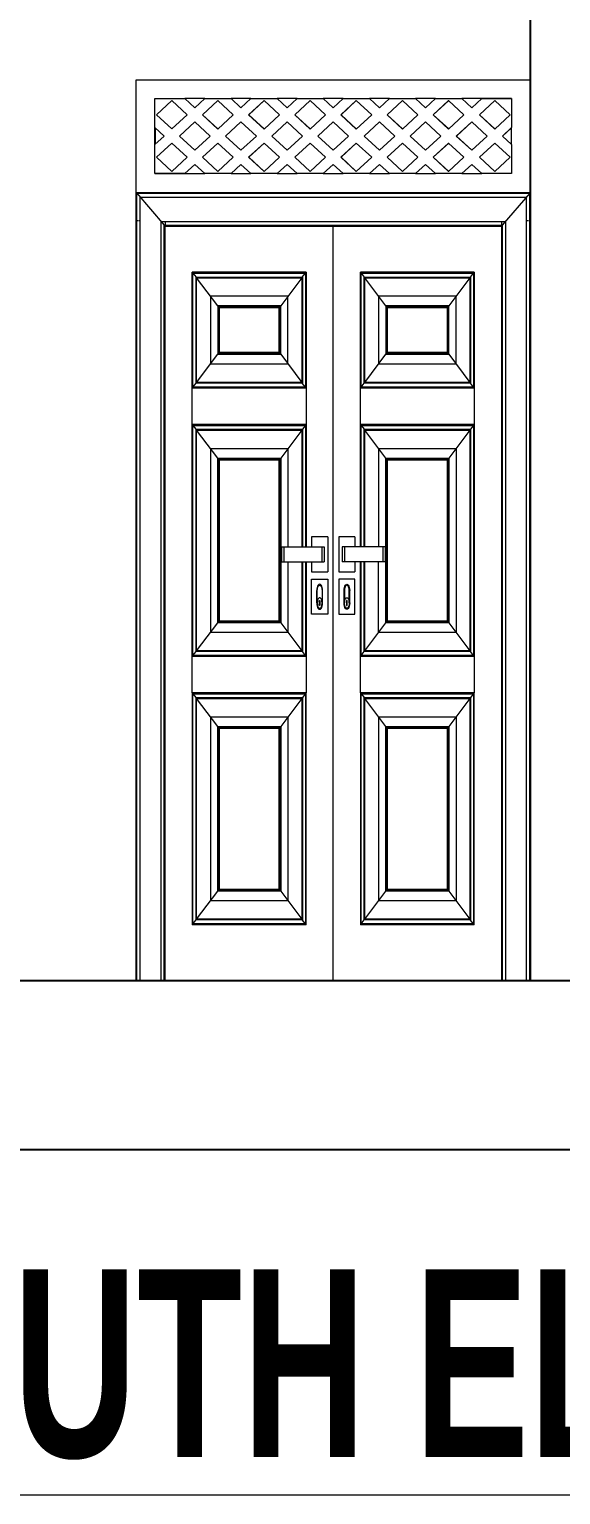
# Model space of a CAD drawing. Header units: inches. Extents: x -10117506 to -5032697, y -6529230 to -3254494.
# Drawn here: x -5037682.2 to -5037625.6, y -3257686.5 to -3257530.4 of the extents above; entities that cross this region are included whole.
import ezdxf

# ---------------------------------------------------------------- set-up
doc = ezdxf.new("R2010")
doc.units = ezdxf.units.IN
doc.header["$LTSCALE"] = 2
doc.header["$MEASUREMENT"] = 0
doc.layers.get('0').update_dxf_attribs({"linetype": 'CONTINUOUS'})
for name, color, linetype, lineweight in [('F-FURNITURE', 30, 'CONTINUOUS', 13), ('HACTH', 253, 'CONTINUOUS', 5), ('Text-100.w', 254, 'CONTINUOUS', 9)]:
    doc.layers.add(name, color=color, linetype=linetype, lineweight=lineweight)
doc.styles.add('Arial', font='arial.ttf', dxfattribs={"width": 0.8, "height": 12})

msp = doc.modelspace()

# ---------------------------------------------------------------- linework, layer by layer
at = {"ltscale": 0.5}
for p, q in [((-5037628.79, -3257631.74), (-5037628.79, -3257524.74)), ((-5037757.79, -3257631.74), (-5037495.2, -3257631.74)), ((-5037757.79, -3257649.74), (-5037495.2, -3257649.74))]:
    msp.add_line(p, q, dxfattribs=at)
at = {"layer": 'F-FURNITURE'}
for p, q in [((-5037670.79, -3257631.74), (-5037670.79, -3257535.74)), ((-5037670.79, -3257535.74), (-5037628.79, -3257535.74)), ((-5037668.79, -3257540.84), (-5037668.79, -3257537.74)), ((-5037668.79, -3257537.74), (-5037665.6, -3257537.74)), ((-5037664.53, -3257538.72), (-5037665.6, -3257537.74)), ((-5037665.6, -3257537.74), (-5037665.59, -3257537.74)), ((-5037664.53, -3257538.72), (-5037665.59, -3257537.74)), ((-5037663.47, -3257537.74), (-5037665.59, -3257537.74)), ((-5037663.47, -3257537.74), (-5037664.53, -3257538.72)), ((-5037663.47, -3257537.74), (-5037660.68, -3257537.74)), ((-5037659.62, -3257538.72), (-5037660.68, -3257537.74)), ((-5037659.62, -3257538.72), (-5037660.68, -3257537.74)), ((-5037660.68, -3257537.74), (-5037660.68, -3257537.74)), ((-5037658.55, -3257537.74), (-5037660.68, -3257537.74)), ((-5037658.55, -3257537.74), (-5037659.62, -3257538.72)), ((-5037658.55, -3257537.74), (-5037655.77, -3257537.74)), ((-5037654.7, -3257538.72), (-5037655.77, -3257537.74)), ((-5037655.77, -3257537.74), (-5037655.76, -3257537.74)), ((-5037654.7, -3257538.72), (-5037655.76, -3257537.74)), ((-5037653.64, -3257537.74), (-5037655.76, -3257537.74)), ((-5037653.64, -3257537.74), (-5037654.7, -3257538.72)), ((-5037653.64, -3257537.74), (-5037650.85, -3257537.74)), ((-5037649.79, -3257538.72), (-5037650.85, -3257537.74)), ((-5037650.85, -3257537.74), (-5037650.85, -3257537.74)), ((-5037649.78, -3257538.72), (-5037650.85, -3257537.74)), ((-5037648.72, -3257537.74), (-5037650.85, -3257537.74)), ((-5037648.72, -3257537.74), (-5037649.79, -3257538.72)), ((-5037648.72, -3257537.74), (-5037645.94, -3257537.74)), ((-5037644.87, -3257538.72), (-5037645.94, -3257537.74)), ((-5037645.94, -3257537.74), (-5037645.93, -3257537.74)), ((-5037644.87, -3257538.72), (-5037645.93, -3257537.74)), ((-5037643.8, -3257537.74), (-5037645.93, -3257537.74)), ((-5037643.8, -3257537.74), (-5037644.87, -3257538.72)), ((-5037643.8, -3257537.74), (-5037641.02, -3257537.74)), ((-5037639.95, -3257538.72), (-5037641.02, -3257537.74)), ((-5037641.02, -3257537.74), (-5037641.01, -3257537.74)), ((-5037639.95, -3257538.72), (-5037641.01, -3257537.74)), ((-5037638.89, -3257537.74), (-5037641.01, -3257537.74)), ((-5037638.89, -3257537.74), (-5037639.95, -3257538.72)), ((-5037638.89, -3257537.74), (-5037636.1, -3257537.74)), ((-5037635.04, -3257538.72), (-5037636.1, -3257537.74)), ((-5037636.1, -3257537.74), (-5037636.1, -3257537.74)), ((-5037635.04, -3257538.72), (-5037636.1, -3257537.74)), ((-5037633.97, -3257537.74), (-5037636.1, -3257537.74)), ((-5037633.97, -3257537.74), (-5037635.04, -3257538.72)), ((-5037633.97, -3257537.74), (-5037633.97, -3257537.74)), ((-5037633.97, -3257537.74), (-5037630.79, -3257537.74)), ((-5037630.79, -3257537.74), (-5037633.97, -3257537.74)), ((-5037630.79, -3257537.74), (-5037630.79, -3257540.84)), ((-5037630.79, -3257537.74), (-5037630.79, -3257537.74)), ((-5037668.63, -3257539.48), (-5037666.99, -3257537.97)), ((-5037668.63, -3257539.48), (-5037666.99, -3257537.97)), ((-5037666.99, -3257540.98), (-5037668.63, -3257539.48)), ((-5037668.63, -3257539.48), (-5037668.63, -3257539.48)), ((-5037666.99, -3257540.98), (-5037668.63, -3257539.48)), ((-5037666.99, -3257537.97), (-5037665.35, -3257539.48)), ((-5037665.35, -3257539.48), (-5037666.99, -3257540.98)), ((-5037663.72, -3257539.48), (-5037662.08, -3257537.97)), ((-5037662.08, -3257540.99), (-5037663.72, -3257539.48)), ((-5037663.72, -3257539.48), (-5037663.71, -3257539.48)), ((-5037663.71, -3257539.48), (-5037662.07, -3257537.97)), ((-5037662.07, -3257540.98), (-5037663.71, -3257539.48)), ((-5037662.08, -3257537.97), (-5037660.44, -3257539.48)), ((-5037660.44, -3257539.48), (-5037662.08, -3257540.99)), ((-5037658.8, -3257539.48), (-5037657.16, -3257537.97)), ((-5037657.16, -3257540.99), (-5037658.8, -3257539.48)), ((-5037658.8, -3257539.48), (-5037658.79, -3257539.48)), ((-5037658.79, -3257539.48), (-5037657.16, -3257537.97)), ((-5037657.16, -3257540.98), (-5037658.79, -3257539.48)), ((-5037657.16, -3257537.97), (-5037655.52, -3257539.48)), ((-5037655.52, -3257539.48), (-5037657.16, -3257540.99)), ((-5037653.88, -3257539.48), (-5037652.24, -3257537.97)), ((-5037653.88, -3257539.48), (-5037652.24, -3257537.97)), ((-5037652.24, -3257540.99), (-5037653.88, -3257539.48)), ((-5037653.88, -3257539.48), (-5037653.88, -3257539.48)), ((-5037652.24, -3257540.98), (-5037653.88, -3257539.48)), ((-5037652.24, -3257537.97), (-5037650.61, -3257539.48)), ((-5037650.61, -3257539.48), (-5037652.24, -3257540.99)), ((-5037648.97, -3257539.48), (-5037647.33, -3257537.97)), ((-5037647.33, -3257540.99), (-5037648.97, -3257539.48)), ((-5037648.97, -3257539.48), (-5037648.96, -3257539.48)), ((-5037648.96, -3257539.48), (-5037647.33, -3257537.97)), ((-5037647.33, -3257540.98), (-5037648.96, -3257539.48)), ((-5037647.33, -3257537.97), (-5037645.69, -3257539.48)), ((-5037645.69, -3257539.48), (-5037647.33, -3257540.99)), ((-5037644.05, -3257539.48), (-5037642.41, -3257537.97)), ((-5037644.05, -3257539.48), (-5037642.41, -3257537.97)), ((-5037642.41, -3257540.99), (-5037644.05, -3257539.48)), ((-5037642.41, -3257540.98), (-5037644.05, -3257539.48)), ((-5037644.05, -3257539.48), (-5037644.05, -3257539.48)), ((-5037642.41, -3257537.97), (-5037640.77, -3257539.48)), ((-5037640.77, -3257539.48), (-5037642.41, -3257540.99)), ((-5037639.14, -3257539.48), (-5037637.5, -3257537.97)), ((-5037637.5, -3257540.99), (-5037639.14, -3257539.48)), ((-5037639.14, -3257539.48), (-5037639.13, -3257539.48)), ((-5037639.13, -3257539.48), (-5037637.49, -3257537.97)), ((-5037637.49, -3257540.98), (-5037639.13, -3257539.48)), ((-5037637.5, -3257537.97), (-5037635.86, -3257539.48)), ((-5037635.86, -3257539.48), (-5037637.5, -3257540.99)), ((-5037634.22, -3257539.48), (-5037632.58, -3257537.97)), ((-5037632.58, -3257540.99), (-5037634.22, -3257539.48)), ((-5037634.22, -3257539.48), (-5037634.21, -3257539.48)), ((-5037634.21, -3257539.48), (-5037632.58, -3257537.97)), ((-5037632.58, -3257540.98), (-5037634.21, -3257539.48)), ((-5037632.58, -3257537.97), (-5037630.94, -3257539.48)), ((-5037630.94, -3257539.48), (-5037632.58, -3257540.99)), ((-5037668.79, -3257545.74), (-5037668.79, -3257540.84)), ((-5037668.79, -3257540.84), (-5037667.81, -3257541.74)), ((-5037668.76, -3257540.86), (-5037668.76, -3257542.62)), ((-5037666.17, -3257541.74), (-5037664.53, -3257540.23)), ((-5037666.17, -3257541.74), (-5037664.53, -3257540.23)), ((-5037664.53, -3257540.23), (-5037662.9, -3257541.74)), ((-5037661.26, -3257541.74), (-5037659.62, -3257540.23)), ((-5037661.25, -3257541.74), (-5037659.62, -3257540.23)), ((-5037659.62, -3257540.23), (-5037657.98, -3257541.74)), ((-5037656.34, -3257541.74), (-5037654.7, -3257540.23)), ((-5037656.34, -3257541.74), (-5037654.7, -3257540.23)), ((-5037654.7, -3257540.23), (-5037653.06, -3257541.74)), ((-5037651.43, -3257541.74), (-5037649.79, -3257540.23)), ((-5037651.42, -3257541.74), (-5037649.78, -3257540.23)), ((-5037649.79, -3257540.23), (-5037648.15, -3257541.74)), ((-5037646.51, -3257541.74), (-5037644.87, -3257540.23)), ((-5037646.5, -3257541.74), (-5037644.87, -3257540.23)), ((-5037644.87, -3257540.23), (-5037643.23, -3257541.74)), ((-5037641.59, -3257541.74), (-5037639.95, -3257540.23)), ((-5037641.59, -3257541.74), (-5037639.95, -3257540.23)), ((-5037639.95, -3257540.23), (-5037638.32, -3257541.74)), ((-5037636.68, -3257541.74), (-5037635.04, -3257540.23)), ((-5037636.67, -3257541.74), (-5037635.04, -3257540.24)), ((-5037635.04, -3257540.23), (-5037633.4, -3257541.74)), ((-5037631.76, -3257541.74), (-5037630.79, -3257540.84)), ((-5037631.76, -3257541.74), (-5037630.79, -3257540.85)), ((-5037630.79, -3257540.85), (-5037630.79, -3257540.84)), ((-5037630.79, -3257542.63), (-5037630.79, -3257540.85)), ((-5037667.81, -3257541.74), (-5037668.79, -3257542.64)), ((-5037668.63, -3257544), (-5037666.99, -3257542.49)), ((-5037668.63, -3257544), (-5037666.99, -3257542.5)), ((-5037666.99, -3257542.49), (-5037665.35, -3257544)), ((-5037664.53, -3257543.25), (-5037666.17, -3257541.74)), ((-5037666.17, -3257541.74), (-5037666.17, -3257541.74)), ((-5037664.53, -3257543.25), (-5037666.17, -3257541.74)), ((-5037662.9, -3257541.74), (-5037664.53, -3257543.25)), ((-5037663.72, -3257544), (-5037662.08, -3257542.49)), ((-5037663.71, -3257544), (-5037662.07, -3257542.5)), ((-5037662.08, -3257542.49), (-5037660.44, -3257544)), ((-5037659.62, -3257543.25), (-5037661.26, -3257541.74)), ((-5037661.26, -3257541.74), (-5037661.25, -3257541.74)), ((-5037659.62, -3257543.25), (-5037661.25, -3257541.74)), ((-5037657.98, -3257541.74), (-5037659.62, -3257543.25)), ((-5037658.8, -3257544), (-5037657.16, -3257542.49)), ((-5037658.79, -3257544), (-5037657.16, -3257542.5)), ((-5037657.16, -3257542.49), (-5037655.52, -3257544)), ((-5037654.7, -3257543.25), (-5037656.34, -3257541.74)), ((-5037656.34, -3257541.74), (-5037656.34, -3257541.74)), ((-5037654.7, -3257543.25), (-5037656.34, -3257541.74)), ((-5037653.06, -3257541.74), (-5037654.7, -3257543.25)), ((-5037653.88, -3257544), (-5037652.24, -3257542.49)), ((-5037653.88, -3257544), (-5037652.24, -3257542.5)), ((-5037652.24, -3257542.49), (-5037650.61, -3257544)), ((-5037649.79, -3257543.25), (-5037651.43, -3257541.74)), ((-5037651.43, -3257541.74), (-5037651.42, -3257541.74)), ((-5037649.78, -3257543.25), (-5037651.42, -3257541.74)), ((-5037648.15, -3257541.74), (-5037649.79, -3257543.25)), ((-5037648.97, -3257544), (-5037647.33, -3257542.5)), ((-5037648.96, -3257544), (-5037647.33, -3257542.5)), ((-5037647.33, -3257542.5), (-5037645.69, -3257544)), ((-5037644.87, -3257543.25), (-5037646.51, -3257541.74)), ((-5037646.51, -3257541.74), (-5037646.5, -3257541.74)), ((-5037644.87, -3257543.25), (-5037646.5, -3257541.74)), ((-5037643.23, -3257541.74), (-5037644.87, -3257543.25)), ((-5037644.05, -3257544), (-5037642.41, -3257542.5)), ((-5037644.05, -3257544), (-5037642.41, -3257542.5)), ((-5037642.41, -3257542.5), (-5037640.77, -3257544)), ((-5037639.95, -3257543.25), (-5037641.59, -3257541.74)), ((-5037641.59, -3257541.74), (-5037641.59, -3257541.74)), ((-5037639.95, -3257543.25), (-5037641.59, -3257541.74)), ((-5037638.32, -3257541.74), (-5037639.95, -3257543.25)), ((-5037639.14, -3257544), (-5037637.5, -3257542.5)), ((-5037639.13, -3257544), (-5037637.49, -3257542.5)), ((-5037637.5, -3257542.5), (-5037635.86, -3257544)), ((-5037635.04, -3257543.25), (-5037636.68, -3257541.74)), ((-5037636.68, -3257541.74), (-5037636.67, -3257541.74)), ((-5037635.04, -3257543.25), (-5037636.67, -3257541.74)), ((-5037633.4, -3257541.74), (-5037635.04, -3257543.25)), ((-5037634.22, -3257544), (-5037632.58, -3257542.5)), ((-5037634.21, -3257544), (-5037632.58, -3257542.5)), ((-5037632.58, -3257542.5), (-5037630.94, -3257544)), ((-5037630.79, -3257542.64), (-5037631.76, -3257541.74)), ((-5037630.79, -3257542.63), (-5037631.76, -3257541.74)), ((-5037631.76, -3257541.74), (-5037631.76, -3257541.74)), ((-5037630.79, -3257542.64), (-5037630.79, -3257542.63)), ((-5037666.99, -3257545.51), (-5037668.63, -3257544)), ((-5037666.99, -3257545.51), (-5037668.63, -3257544)), ((-5037668.63, -3257544), (-5037668.63, -3257544)), ((-5037665.35, -3257544), (-5037666.99, -3257545.51)), ((-5037662.08, -3257545.51), (-5037663.72, -3257544)), ((-5037663.72, -3257544), (-5037663.71, -3257544)), ((-5037662.07, -3257545.51), (-5037663.71, -3257544)), ((-5037660.44, -3257544), (-5037662.08, -3257545.51)), ((-5037657.16, -3257545.51), (-5037658.8, -3257544)), ((-5037658.8, -3257544), (-5037658.79, -3257544)), ((-5037657.16, -3257545.51), (-5037658.79, -3257544)), ((-5037655.52, -3257544), (-5037657.16, -3257545.51)), ((-5037652.24, -3257545.51), (-5037653.88, -3257544)), ((-5037652.24, -3257545.51), (-5037653.88, -3257544)), ((-5037653.88, -3257544), (-5037653.88, -3257544)), ((-5037650.61, -3257544), (-5037652.24, -3257545.51)), ((-5037647.33, -3257545.51), (-5037648.97, -3257544)), ((-5037648.97, -3257544), (-5037648.96, -3257544)), ((-5037647.33, -3257545.51), (-5037648.96, -3257544)), ((-5037645.69, -3257544), (-5037647.33, -3257545.51)), ((-5037642.41, -3257545.51), (-5037644.05, -3257544)), ((-5037644.05, -3257544), (-5037644.05, -3257544)), ((-5037642.41, -3257545.51), (-5037644.05, -3257544)), ((-5037640.77, -3257544), (-5037642.41, -3257545.51)), ((-5037637.5, -3257545.51), (-5037639.14, -3257544)), ((-5037639.14, -3257544), (-5037639.13, -3257544)), ((-5037637.49, -3257545.51), (-5037639.13, -3257544)), ((-5037635.86, -3257544), (-5037637.5, -3257545.51)), ((-5037632.58, -3257545.51), (-5037634.22, -3257544)), ((-5037634.22, -3257544), (-5037634.21, -3257544)), ((-5037632.58, -3257545.51), (-5037634.21, -3257544)), ((-5037630.94, -3257544), (-5037632.58, -3257545.51)), ((-5037630.79, -3257542.64), (-5037630.79, -3257545.74)), ((-5037668.79, -3257545.74), (-5037668.79, -3257545.74)), ((-5037668.79, -3257545.74), (-5037668.76, -3257545.74)), ((-5037665.6, -3257545.74), (-5037668.79, -3257545.74)), ((-5037668.76, -3257545.74), (-5037668.76, -3257545.74)), ((-5037668.76, -3257545.74), (-5037665.6, -3257545.74)), ((-5037665.6, -3257545.74), (-5037664.53, -3257544.76)), ((-5037665.6, -3257545.74), (-5037665.59, -3257545.74)), ((-5037665.59, -3257545.74), (-5037664.53, -3257544.76)), ((-5037665.59, -3257545.74), (-5037663.47, -3257545.74)), ((-5037664.53, -3257544.76), (-5037663.47, -3257545.74)), ((-5037660.68, -3257545.74), (-5037663.47, -3257545.74)), ((-5037660.68, -3257545.74), (-5037659.62, -3257544.76)), ((-5037660.68, -3257545.74), (-5037659.62, -3257544.76)), ((-5037660.68, -3257545.74), (-5037660.68, -3257545.74)), ((-5037660.68, -3257545.74), (-5037658.55, -3257545.74)), ((-5037659.62, -3257544.76), (-5037658.55, -3257545.74)), ((-5037655.77, -3257545.74), (-5037658.55, -3257545.74)), ((-5037655.77, -3257545.74), (-5037654.7, -3257544.76)), ((-5037655.76, -3257545.74), (-5037655.77, -3257545.74)), ((-5037655.76, -3257545.74), (-5037654.7, -3257544.76)), ((-5037655.76, -3257545.74), (-5037653.64, -3257545.74)), ((-5037654.7, -3257544.76), (-5037653.64, -3257545.74)), ((-5037650.85, -3257545.74), (-5037653.64, -3257545.74)), ((-5037650.85, -3257545.74), (-5037649.79, -3257544.76)), ((-5037650.85, -3257545.74), (-5037649.78, -3257544.76)), ((-5037650.85, -3257545.74), (-5037650.85, -3257545.74)), ((-5037650.85, -3257545.74), (-5037648.72, -3257545.74)), ((-5037649.79, -3257544.76), (-5037648.72, -3257545.74)), ((-5037645.94, -3257545.74), (-5037648.72, -3257545.74)), ((-5037645.94, -3257545.74), (-5037644.87, -3257544.76)), ((-5037645.93, -3257545.74), (-5037645.94, -3257545.74)), ((-5037645.93, -3257545.74), (-5037644.87, -3257544.76)), ((-5037645.93, -3257545.74), (-5037643.81, -3257545.74)), ((-5037644.87, -3257544.76), (-5037643.81, -3257545.74)), ((-5037641.02, -3257545.74), (-5037643.81, -3257545.74)), ((-5037641.02, -3257545.74), (-5037639.96, -3257544.76)), ((-5037641.02, -3257545.74), (-5037641.01, -3257545.74)), ((-5037641.01, -3257545.74), (-5037639.95, -3257544.76)), ((-5037641.01, -3257545.74), (-5037638.89, -3257545.74)), ((-5037639.96, -3257544.76), (-5037638.89, -3257545.74)), ((-5037636.1, -3257545.74), (-5037638.89, -3257545.74)), ((-5037636.1, -3257545.74), (-5037635.04, -3257544.76)), ((-5037636.1, -3257545.74), (-5037635.04, -3257544.76)), ((-5037636.1, -3257545.74), (-5037636.1, -3257545.74)), ((-5037636.1, -3257545.74), (-5037633.97, -3257545.74)), ((-5037635.04, -3257544.76), (-5037633.97, -3257545.74)), ((-5037630.79, -3257545.74), (-5037633.97, -3257545.74)), ((-5037670.79, -3257547.74), (-5037628.79, -3257547.74)), ((-5037670.72, -3257631.74), (-5037670.72, -3257547.82)), ((-5037670.72, -3257547.82), (-5037628.85, -3257547.82)), ((-5037670.72, -3257547.82), (-5037667.79, -3257551.24)), ((-5037670.7, -3257547.84), (-5037628.87, -3257547.84)), ((-5037670.7, -3257550.74), (-5037670.7, -3257547.84)), ((-5037670.36, -3257631.74), (-5037670.36, -3257548.24)), ((-5037670.36, -3257548.24), (-5037629.22, -3257548.24)), ((-5037628.85, -3257547.82), (-5037631.79, -3257551.24)), ((-5037629.22, -3257548.24), (-5037629.22, -3257631.74)), ((-5037628.87, -3257547.84), (-5037628.87, -3257631.74)), ((-5037628.85, -3257547.82), (-5037628.85, -3257631.74)), ((-5037670.7, -3257550.74), (-5037670.64, -3257550.74)), ((-5037670.7, -3257631.74), (-5037670.7, -3257550.74)), ((-5037670.6, -3257550.74), (-5037670.56, -3257550.74)), ((-5037670.51, -3257550.74), (-5037670.41, -3257550.74)), ((-5037668.13, -3257631.74), (-5037668.13, -3257550.84)), ((-5037668.13, -3257550.84), (-5037631.44, -3257550.84)), ((-5037667.79, -3257631.74), (-5037667.79, -3257551.24)), ((-5037667.79, -3257551.24), (-5037631.79, -3257551.24)), ((-5037667.7, -3257550.84), (-5037667.7, -3257550.89)), ((-5037667.7, -3257550.94), (-5037667.7, -3257550.99)), ((-5037667.7, -3257551.04), (-5037667.7, -3257551.12)), ((-5037667.7, -3257551.16), (-5037667.7, -3257551.24)), ((-5037667.7, -3257631.74), (-5037667.7, -3257551.34)), ((-5037667.7, -3257551.34), (-5037631.87, -3257551.34)), ((-5037649.79, -3257631.74), (-5037649.79, -3257551.34)), ((-5037631.87, -3257550.84), (-5037631.87, -3257550.89)), ((-5037631.87, -3257550.94), (-5037631.87, -3257550.99)), ((-5037631.87, -3257551.04), (-5037631.87, -3257551.12)), ((-5037631.87, -3257551.16), (-5037631.87, -3257551.24)), ((-5037631.87, -3257551.34), (-5037631.87, -3257631.74)), ((-5037631.79, -3257551.24), (-5037631.79, -3257631.74)), ((-5037631.44, -3257550.84), (-5037631.44, -3257631.74)), ((-5037629.22, -3257550.74), (-5037629.11, -3257550.74)), ((-5037629.06, -3257550.74), (-5037629.01, -3257550.74)), ((-5037628.97, -3257550.74), (-5037628.9, -3257550.74)), ((-5037664.81, -3257597.21), (-5037664.81, -3257556.24)), ((-5037652.68, -3257556.24), (-5037664.81, -3257556.24)), ((-5037664.73, -3257568.5), (-5037664.73, -3257556.34)), ((-5037664.73, -3257556.34), (-5037652.76, -3257556.34)), ((-5037664.73, -3257556.34), (-5037664.4, -3257556.78)), ((-5037653.09, -3257556.78), (-5037652.76, -3257556.34)), ((-5037652.76, -3257556.34), (-5037652.76, -3257568.5)), ((-5037652.68, -3257556.24), (-5037652.68, -3257585.52)), ((-5037646.89, -3257585.52), (-5037646.89, -3257556.24)), ((-5037634.77, -3257556.24), (-5037646.89, -3257556.24)), ((-5037646.81, -3257568.5), (-5037646.81, -3257556.34)), ((-5037646.81, -3257556.34), (-5037634.85, -3257556.34)), ((-5037646.81, -3257556.34), (-5037646.48, -3257556.78)), ((-5037635.18, -3257556.78), (-5037634.85, -3257556.34)), ((-5037634.85, -3257556.34), (-5037634.85, -3257568.5)), ((-5037634.77, -3257556.24), (-5037634.77, -3257597.21)), ((-5037664.4, -3257568.06), (-5037664.4, -3257556.78)), ((-5037664.4, -3257556.78), (-5037653.09, -3257556.78)), ((-5037664.34, -3257567.99), (-5037664.34, -3257556.86)), ((-5037664.34, -3257556.86), (-5037653.15, -3257556.86)), ((-5037662.1, -3257559.84), (-5037664.34, -3257556.86)), ((-5037653.15, -3257556.86), (-5037655.38, -3257559.84)), ((-5037653.15, -3257556.86), (-5037653.15, -3257567.99)), ((-5037653.09, -3257556.78), (-5037653.09, -3257568.06)), ((-5037653.07, -3257556.75), (-5037653.07, -3257568.09)), ((-5037646.48, -3257568.06), (-5037646.48, -3257556.78)), ((-5037646.48, -3257556.78), (-5037635.18, -3257556.78)), ((-5037646.43, -3257567.99), (-5037646.43, -3257556.86)), ((-5037646.43, -3257556.86), (-5037635.23, -3257556.86)), ((-5037644.19, -3257559.84), (-5037646.43, -3257556.86)), ((-5037635.23, -3257556.86), (-5037637.47, -3257559.84)), ((-5037635.23, -3257556.86), (-5037635.23, -3257567.99)), ((-5037635.18, -3257556.78), (-5037635.18, -3257568.06)), ((-5037635.15, -3257556.75), (-5037635.15, -3257568.09)), ((-5037654.61, -3257558.81), (-5037662.87, -3257558.81)), ((-5037662.87, -3257558.81), (-5037662.87, -3257566.03)), ((-5037654.61, -3257566.03), (-5037654.61, -3257558.81)), ((-5037636.7, -3257558.81), (-5037644.96, -3257558.81)), ((-5037644.96, -3257558.81), (-5037644.96, -3257566.03)), ((-5037636.7, -3257566.03), (-5037636.7, -3257558.81)), ((-5037655.38, -3257559.84), (-5037662.1, -3257559.84)), ((-5037662.1, -3257559.84), (-5037662.1, -3257565)), ((-5037662.03, -3257559.95), (-5037662.03, -3257564.9)), ((-5037655.46, -3257559.95), (-5037662.03, -3257559.95)), ((-5037661.95, -3257560.05), (-5037661.95, -3257564.79)), ((-5037655.54, -3257560.05), (-5037661.95, -3257560.05)), ((-5037655.54, -3257564.79), (-5037655.54, -3257560.05)), ((-5037655.46, -3257564.9), (-5037655.46, -3257559.95)), ((-5037655.38, -3257565), (-5037655.38, -3257559.84)), ((-5037637.47, -3257559.84), (-5037644.19, -3257559.84)), ((-5037644.19, -3257559.84), (-5037644.19, -3257565)), ((-5037644.11, -3257559.95), (-5037644.11, -3257564.9)), ((-5037637.55, -3257559.95), (-5037644.11, -3257559.95)), ((-5037644.03, -3257560.05), (-5037644.03, -3257564.79)), ((-5037637.63, -3257560.05), (-5037644.03, -3257560.05)), ((-5037637.63, -3257564.79), (-5037637.63, -3257560.05)), ((-5037637.55, -3257564.9), (-5037637.55, -3257559.95)), ((-5037637.47, -3257565), (-5037637.47, -3257559.84)), ((-5037664.34, -3257567.99), (-5037662.1, -3257565)), ((-5037662.87, -3257566.03), (-5037654.61, -3257566.03)), ((-5037662.1, -3257565), (-5037655.38, -3257565)), ((-5037662.03, -3257564.9), (-5037655.46, -3257564.9)), ((-5037661.95, -3257564.79), (-5037655.54, -3257564.79)), ((-5037655.38, -3257565), (-5037653.15, -3257567.99)), ((-5037646.43, -3257567.99), (-5037644.19, -3257565)), ((-5037644.96, -3257566.03), (-5037636.7, -3257566.03)), ((-5037644.19, -3257565), (-5037637.47, -3257565)), ((-5037644.11, -3257564.9), (-5037637.55, -3257564.9)), ((-5037644.03, -3257564.79), (-5037637.63, -3257564.79)), ((-5037637.47, -3257565), (-5037635.23, -3257567.99)), ((-5037652.68, -3257568.61), (-5037664.81, -3257568.61)), ((-5037664.73, -3257568.5), (-5037664.4, -3257568.06)), ((-5037652.76, -3257568.5), (-5037664.73, -3257568.5)), ((-5037653.07, -3257568.09), (-5037664.42, -3257568.09)), ((-5037653.09, -3257568.06), (-5037664.4, -3257568.06)), ((-5037653.15, -3257567.99), (-5037664.34, -3257567.99)), ((-5037652.76, -3257568.5), (-5037653.09, -3257568.06)), ((-5037634.77, -3257568.61), (-5037646.89, -3257568.61)), ((-5037646.81, -3257568.5), (-5037646.48, -3257568.06)), ((-5037634.85, -3257568.5), (-5037646.81, -3257568.5)), ((-5037635.15, -3257568.09), (-5037646.5, -3257568.09)), ((-5037635.18, -3257568.06), (-5037646.48, -3257568.06)), ((-5037635.23, -3257567.99), (-5037646.43, -3257567.99)), ((-5037634.85, -3257568.5), (-5037635.18, -3257568.06)), ((-5037652.68, -3257572.47), (-5037664.81, -3257572.47)), ((-5037664.73, -3257597.11), (-5037664.73, -3257572.57)), ((-5037664.73, -3257572.57), (-5037652.76, -3257572.57)), ((-5037664.73, -3257572.57), (-5037664.42, -3257572.99)), ((-5037664.42, -3257572.99), (-5037653.07, -3257572.99)), ((-5037664.42, -3257572.99), (-5037664.4, -3257573.01)), ((-5037664.4, -3257596.67), (-5037664.4, -3257573.01)), ((-5037664.4, -3257573.01), (-5037653.09, -3257573.01)), ((-5037662.1, -3257576.08), (-5037664.34, -3257573.09)), ((-5037664.34, -3257596.59), (-5037664.34, -3257573.09)), ((-5037664.34, -3257573.09), (-5037653.15, -3257573.09)), ((-5037653.15, -3257573.09), (-5037655.38, -3257576.08)), ((-5037653.15, -3257573.09), (-5037653.15, -3257585.52)), ((-5037653.07, -3257572.99), (-5037653.09, -3257573.01)), ((-5037653.09, -3257573.01), (-5037653.09, -3257585.52)), ((-5037652.76, -3257572.57), (-5037653.07, -3257572.99)), ((-5037653.07, -3257572.99), (-5037653.07, -3257585.52)), ((-5037652.76, -3257572.57), (-5037652.76, -3257585.52)), ((-5037634.77, -3257572.47), (-5037646.89, -3257572.47)), ((-5037646.81, -3257585.52), (-5037646.81, -3257572.57)), ((-5037646.81, -3257572.57), (-5037634.85, -3257572.57)), ((-5037646.81, -3257572.57), (-5037646.5, -3257572.99)), ((-5037646.5, -3257572.99), (-5037635.15, -3257572.99)), ((-5037646.5, -3257572.99), (-5037646.49, -3257573.01)), ((-5037646.49, -3257585.52), (-5037646.49, -3257573.01)), ((-5037646.49, -3257573.01), (-5037635.17, -3257573.01)), ((-5037644.19, -3257576.08), (-5037646.43, -3257573.09)), ((-5037646.43, -3257585.52), (-5037646.43, -3257573.09)), ((-5037646.43, -3257573.09), (-5037635.23, -3257573.09)), ((-5037635.23, -3257573.09), (-5037637.47, -3257576.08)), ((-5037635.23, -3257573.09), (-5037635.23, -3257596.59)), ((-5037635.15, -3257572.99), (-5037635.17, -3257573.01)), ((-5037635.17, -3257573.01), (-5037635.17, -3257596.67)), ((-5037634.85, -3257572.57), (-5037635.15, -3257572.99)), ((-5037635.15, -3257572.99), (-5037635.15, -3257596.69)), ((-5037634.85, -3257572.57), (-5037634.85, -3257597.11)), ((-5037662.87, -3257575.05), (-5037654.61, -3257575.05)), ((-5037662.87, -3257575.05), (-5037662.87, -3257594.63)), ((-5037654.61, -3257575.05), (-5037654.61, -3257585.52)), ((-5037644.96, -3257575.05), (-5037636.7, -3257575.05)), ((-5037644.96, -3257575.05), (-5037644.96, -3257585.52)), ((-5037636.7, -3257575.05), (-5037636.7, -3257594.63)), ((-5037662.1, -3257576.08), (-5037655.38, -3257576.08)), ((-5037662.1, -3257593.6), (-5037662.1, -3257576.08)), ((-5037655.46, -3257576.18), (-5037662.03, -3257576.18)), ((-5037662.03, -3257576.18), (-5037662.03, -3257593.5)), ((-5037655.54, -3257576.29), (-5037661.95, -3257576.29)), ((-5037661.95, -3257576.29), (-5037661.95, -3257593.4)), ((-5037655.54, -3257593.4), (-5037655.54, -3257576.29)), ((-5037655.46, -3257593.5), (-5037655.46, -3257576.18)), ((-5037655.38, -3257576.08), (-5037655.38, -3257593.6)), ((-5037644.19, -3257576.08), (-5037637.47, -3257576.08)), ((-5037644.19, -3257593.6), (-5037644.19, -3257576.08)), ((-5037637.55, -3257576.18), (-5037644.11, -3257576.18)), ((-5037644.11, -3257576.18), (-5037644.11, -3257593.5)), ((-5037637.63, -3257576.29), (-5037644.03, -3257576.29)), ((-5037644.03, -3257576.29), (-5037644.03, -3257593.4)), ((-5037637.63, -3257593.4), (-5037637.63, -3257576.29)), ((-5037637.55, -3257593.5), (-5037637.55, -3257576.18)), ((-5037637.47, -3257576.08), (-5037637.47, -3257593.6)), ((-5037652.09, -3257584.45), (-5037652.09, -3257585.52)), ((-5037650.38, -3257584.45), (-5037652.09, -3257584.45)), ((-5037650.38, -3257584.45), (-5037650.38, -3257588.18)), ((-5037647.49, -3257584.45), (-5037649.19, -3257584.45)), ((-5037649.19, -3257584.45), (-5037649.19, -3257588.18)), ((-5037647.49, -3257584.45), (-5037647.49, -3257585.52)), ((-5037655.31, -3257585.52), (-5037655.31, -3257587.11)), ((-5037655.31, -3257585.52), (-5037650.75, -3257585.52)), ((-5037655.06, -3257585.52), (-5037655.06, -3257587.11)), ((-5037650.99, -3257585.52), (-5037650.99, -3257587.11)), ((-5037650.75, -3257585.52), (-5037650.75, -3257587.11)), ((-5037648.83, -3257585.52), (-5037648.83, -3257587.11)), ((-5037644.27, -3257585.52), (-5037648.83, -3257585.52)), ((-5037648.58, -3257585.52), (-5037648.58, -3257587.11)), ((-5037644.51, -3257585.52), (-5037644.51, -3257587.11)), ((-5037644.27, -3257585.52), (-5037644.27, -3257587.11)), ((-5037655.31, -3257587.11), (-5037650.75, -3257587.11)), ((-5037654.61, -3257587.11), (-5037654.61, -3257594.63)), ((-5037653.15, -3257587.11), (-5037653.15, -3257596.59)), ((-5037653.09, -3257587.11), (-5037653.09, -3257596.67)), ((-5037653.07, -3257587.11), (-5037653.07, -3257596.69)), ((-5037652.76, -3257587.11), (-5037652.76, -3257597.11)), ((-5037652.68, -3257587.11), (-5037652.68, -3257597.21)), ((-5037652.09, -3257587.11), (-5037652.09, -3257588.18)), ((-5037644.27, -3257587.11), (-5037648.83, -3257587.11)), ((-5037647.49, -3257587.11), (-5037647.49, -3257588.18)), ((-5037646.89, -3257597.21), (-5037646.89, -3257587.11)), ((-5037646.81, -3257597.11), (-5037646.81, -3257587.11)), ((-5037646.49, -3257596.67), (-5037646.49, -3257587.11)), ((-5037646.43, -3257596.59), (-5037646.43, -3257587.11)), ((-5037644.96, -3257594.63), (-5037644.96, -3257587.11)), ((-5037652.09, -3257588.18), (-5037650.38, -3257588.18)), ((-5037652.09, -3257588.98), (-5037650.38, -3257588.98)), ((-5037652.09, -3257592.7), (-5037652.09, -3257588.98)), ((-5037650.38, -3257588.98), (-5037650.38, -3257592.7)), ((-5037649.19, -3257588.18), (-5037647.49, -3257588.18)), ((-5037649.19, -3257588.98), (-5037649.19, -3257592.7)), ((-5037647.49, -3257588.98), (-5037649.19, -3257588.98)), ((-5037647.49, -3257592.7), (-5037647.49, -3257588.98)), ((-5037651.53, -3257590), (-5037651.54, -3257590.17)), ((-5037651.54, -3257591.5), (-5037651.54, -3257590.17)), ((-5037651.5, -3257589.84), (-5037651.53, -3257590)), ((-5037651.45, -3257589.7), (-5037651.5, -3257589.84)), ((-5037651.49, -3257590.18), (-5037651.48, -3257590.03)), ((-5037651.49, -3257591.5), (-5037651.49, -3257590.18)), ((-5037651.48, -3257590.03), (-5037651.46, -3257589.89)), ((-5037651.46, -3257589.89), (-5037651.42, -3257589.77)), ((-5037651.39, -3257589.6), (-5037651.45, -3257589.7)), ((-5037651.42, -3257589.77), (-5037651.36, -3257589.68)), ((-5037651.37, -3257591.02), (-5037651.42, -3257591.11)), ((-5037651.31, -3257589.53), (-5037651.39, -3257589.6)), ((-5037651.3, -3257590.96), (-5037651.37, -3257591.02)), ((-5037651.36, -3257589.68), (-5037651.3, -3257589.63)), ((-5037651.23, -3257589.51), (-5037651.31, -3257589.53)), ((-5037651.3, -3257589.63), (-5037651.23, -3257589.61)), ((-5037651.24, -3257590.94), (-5037651.3, -3257590.96)), ((-5037651.17, -3257590.96), (-5037651.24, -3257590.94)), ((-5037651.16, -3257589.53), (-5037651.23, -3257589.51)), ((-5037651.23, -3257589.61), (-5037651.17, -3257589.63)), ((-5037651.17, -3257589.63), (-5037651.11, -3257589.68)), ((-5037651.11, -3257591.01), (-5037651.17, -3257590.96)), ((-5037651.08, -3257589.6), (-5037651.16, -3257589.53)), ((-5037651.11, -3257589.68), (-5037651.05, -3257589.77)), ((-5037651.05, -3257591.1), (-5037651.11, -3257591.01)), ((-5037651.02, -3257589.7), (-5037651.08, -3257589.6)), ((-5037651.05, -3257589.77), (-5037651.01, -3257589.89)), ((-5037650.97, -3257589.84), (-5037651.02, -3257589.7)), ((-5037651.01, -3257589.89), (-5037650.99, -3257590.03)), ((-5037650.99, -3257590.03), (-5037650.98, -3257590.18)), ((-5037650.98, -3257590.18), (-5037650.98, -3257591.5)), ((-5037650.94, -3257590), (-5037650.97, -3257589.84)), ((-5037650.93, -3257590.17), (-5037650.94, -3257590)), ((-5037650.93, -3257591.5), (-5037650.93, -3257590.17)), ((-5037648.64, -3257590.17), (-5037648.63, -3257590)), ((-5037648.64, -3257591.5), (-5037648.64, -3257590.17)), ((-5037648.63, -3257590), (-5037648.6, -3257589.84)), ((-5037648.6, -3257589.84), (-5037648.55, -3257589.7)), ((-5037648.59, -3257590.03), (-5037648.6, -3257590.18)), ((-5037648.6, -3257590.18), (-5037648.6, -3257591.5)), ((-5037648.56, -3257589.89), (-5037648.59, -3257590.03)), ((-5037648.52, -3257589.77), (-5037648.56, -3257589.89)), ((-5037648.55, -3257589.7), (-5037648.49, -3257589.6)), ((-5037648.47, -3257589.68), (-5037648.52, -3257589.77)), ((-5037648.52, -3257591.1), (-5037648.47, -3257591.01)), ((-5037648.49, -3257589.6), (-5037648.42, -3257589.53)), ((-5037648.41, -3257589.63), (-5037648.47, -3257589.68)), ((-5037648.47, -3257591.01), (-5037648.4, -3257590.96)), ((-5037648.42, -3257589.53), (-5037648.34, -3257589.51)), ((-5037648.34, -3257589.61), (-5037648.41, -3257589.63)), ((-5037648.4, -3257590.96), (-5037648.34, -3257590.94)), ((-5037648.34, -3257589.51), (-5037648.26, -3257589.53)), ((-5037648.27, -3257589.63), (-5037648.34, -3257589.61)), ((-5037648.34, -3257590.94), (-5037648.27, -3257590.96)), ((-5037648.21, -3257589.68), (-5037648.27, -3257589.63)), ((-5037648.27, -3257590.96), (-5037648.21, -3257591.02)), ((-5037648.26, -3257589.53), (-5037648.19, -3257589.6)), ((-5037648.16, -3257589.77), (-5037648.21, -3257589.68)), ((-5037648.21, -3257591.02), (-5037648.15, -3257591.11)), ((-5037648.19, -3257589.6), (-5037648.12, -3257589.7)), ((-5037648.12, -3257589.89), (-5037648.16, -3257589.77)), ((-5037648.12, -3257589.7), (-5037648.08, -3257589.84)), ((-5037648.09, -3257590.03), (-5037648.12, -3257589.89)), ((-5037648.08, -3257590.18), (-5037648.09, -3257590.03)), ((-5037648.08, -3257589.84), (-5037648.05, -3257590)), ((-5037648.08, -3257591.5), (-5037648.08, -3257590.18)), ((-5037648.05, -3257590), (-5037648.03, -3257590.17)), ((-5037648.03, -3257591.5), (-5037648.03, -3257590.17)), ((-5037651.54, -3257591.5), (-5037651.53, -3257591.68)), ((-5037651.53, -3257591.68), (-5037651.5, -3257591.84)), ((-5037651.5, -3257591.84), (-5037651.45, -3257591.97)), ((-5037651.48, -3257591.36), (-5037651.49, -3257591.5)), ((-5037651.49, -3257591.5), (-5037651.49, -3257591.5)), ((-5037651.49, -3257591.5), (-5037651.49, -3257591.51)), ((-5037651.49, -3257591.51), (-5037651.48, -3257591.65)), ((-5037651.46, -3257591.23), (-5037651.48, -3257591.36)), ((-5037651.48, -3257591.65), (-5037651.48, -3257591.66)), ((-5037651.48, -3257591.66), (-5037651.46, -3257591.79)), ((-5037651.42, -3257591.11), (-5037651.46, -3257591.23)), ((-5037651.46, -3257591.79), (-5037651.46, -3257591.79)), ((-5037651.46, -3257591.79), (-5037651.42, -3257591.9)), ((-5037651.45, -3257591.97), (-5037651.39, -3257592.08)), ((-5037651.42, -3257591.9), (-5037651.42, -3257591.91)), ((-5037651.42, -3257591.91), (-5037651.36, -3257591.99)), ((-5037651.39, -3257592.08), (-5037651.31, -3257592.15)), ((-5037651.36, -3257591.99), (-5037651.36, -3257592)), ((-5037651.36, -3257592), (-5037651.3, -3257592.05)), ((-5037651.31, -3257592.15), (-5037651.23, -3257592.17)), ((-5037651.3, -3257592.05), (-5037651.3, -3257592.05)), ((-5037651.3, -3257592.05), (-5037651.23, -3257592.07)), ((-5037651.26, -3257591.24), (-5037651.2, -3257591.24)), ((-5037651.26, -3257591.77), (-5037651.26, -3257591.24)), ((-5037651.2, -3257591.77), (-5037651.26, -3257591.77)), ((-5037651.23, -3257592.07), (-5037651.17, -3257592.05)), ((-5037651.23, -3257592.07), (-5037651.23, -3257592.07)), ((-5037651.23, -3257592.17), (-5037651.16, -3257592.15)), ((-5037651.2, -3257591.24), (-5037651.2, -3257591.77)), ((-5037651.17, -3257592.05), (-5037651.16, -3257592.05)), ((-5037651.16, -3257592.05), (-5037651.11, -3257591.99)), ((-5037651.16, -3257592.15), (-5037651.08, -3257592.08)), ((-5037651.11, -3257591.99), (-5037651.1, -3257591.99)), ((-5037651.1, -3257591.99), (-5037651.05, -3257591.9)), ((-5037651.08, -3257592.08), (-5037651.02, -3257591.97)), ((-5037651.01, -3257591.21), (-5037651.05, -3257591.1)), ((-5037651.05, -3257591.9), (-5037651.01, -3257591.79)), ((-5037651.05, -3257591.9), (-5037651.05, -3257591.9)), ((-5037651.02, -3257591.97), (-5037650.97, -3257591.84)), ((-5037650.99, -3257591.35), (-5037651.01, -3257591.21)), ((-5037651.01, -3257591.78), (-5037650.99, -3257591.65)), ((-5037651.01, -3257591.79), (-5037651.01, -3257591.78)), ((-5037650.98, -3257591.5), (-5037650.99, -3257591.35)), ((-5037650.99, -3257591.65), (-5037650.98, -3257591.64)), ((-5037650.98, -3257591.64), (-5037650.98, -3257591.5)), ((-5037650.97, -3257591.84), (-5037650.94, -3257591.68)), ((-5037650.94, -3257591.68), (-5037650.93, -3257591.5)), ((-5037648.63, -3257591.68), (-5037648.64, -3257591.5)), ((-5037648.6, -3257591.84), (-5037648.63, -3257591.68)), ((-5037648.6, -3257591.5), (-5037648.59, -3257591.35)), ((-5037648.59, -3257591.64), (-5037648.6, -3257591.5)), ((-5037648.55, -3257591.97), (-5037648.6, -3257591.84)), ((-5037648.59, -3257591.35), (-5037648.56, -3257591.21)), ((-5037648.59, -3257591.65), (-5037648.59, -3257591.64)), ((-5037648.56, -3257591.78), (-5037648.59, -3257591.65)), ((-5037648.56, -3257591.21), (-5037648.52, -3257591.1)), ((-5037648.56, -3257591.79), (-5037648.56, -3257591.78)), ((-5037648.52, -3257591.9), (-5037648.56, -3257591.79)), ((-5037648.49, -3257592.08), (-5037648.55, -3257591.97)), ((-5037648.52, -3257591.9), (-5037648.52, -3257591.9)), ((-5037648.47, -3257591.99), (-5037648.52, -3257591.9)), ((-5037648.42, -3257592.15), (-5037648.49, -3257592.08)), ((-5037648.47, -3257591.99), (-5037648.47, -3257591.99)), ((-5037648.41, -3257592.05), (-5037648.47, -3257591.99)), ((-5037648.34, -3257592.17), (-5037648.42, -3257592.15)), ((-5037648.34, -3257592.07), (-5037648.41, -3257592.05)), ((-5037648.41, -3257592.05), (-5037648.41, -3257592.05)), ((-5037648.37, -3257591.24), (-5037648.37, -3257591.77)), ((-5037648.31, -3257591.24), (-5037648.37, -3257591.24)), ((-5037648.37, -3257591.77), (-5037648.31, -3257591.77)), ((-5037648.27, -3257592.05), (-5037648.34, -3257592.07)), ((-5037648.34, -3257592.07), (-5037648.34, -3257592.07)), ((-5037648.26, -3257592.15), (-5037648.34, -3257592.17)), ((-5037648.31, -3257591.77), (-5037648.31, -3257591.24)), ((-5037648.21, -3257592), (-5037648.27, -3257592.05)), ((-5037648.27, -3257592.05), (-5037648.27, -3257592.05)), ((-5037648.19, -3257592.08), (-5037648.26, -3257592.15)), ((-5037648.16, -3257591.91), (-5037648.21, -3257591.99)), ((-5037648.21, -3257591.99), (-5037648.21, -3257592)), ((-5037648.12, -3257591.97), (-5037648.19, -3257592.08)), ((-5037648.12, -3257591.79), (-5037648.16, -3257591.9)), ((-5037648.16, -3257591.9), (-5037648.16, -3257591.91)), ((-5037648.15, -3257591.11), (-5037648.11, -3257591.23)), ((-5037648.09, -3257591.66), (-5037648.12, -3257591.79)), ((-5037648.12, -3257591.79), (-5037648.12, -3257591.79)), ((-5037648.08, -3257591.84), (-5037648.12, -3257591.97)), ((-5037648.11, -3257591.23), (-5037648.09, -3257591.36)), ((-5037648.09, -3257591.36), (-5037648.08, -3257591.5)), ((-5037648.08, -3257591.51), (-5037648.09, -3257591.65)), ((-5037648.09, -3257591.65), (-5037648.09, -3257591.66)), ((-5037648.08, -3257591.5), (-5037648.08, -3257591.5)), ((-5037648.08, -3257591.5), (-5037648.08, -3257591.51)), ((-5037648.05, -3257591.68), (-5037648.08, -3257591.84)), ((-5037648.03, -3257591.5), (-5037648.05, -3257591.68)), ((-5037664.34, -3257596.59), (-5037662.1, -3257593.6)), ((-5037655.38, -3257593.6), (-5037662.1, -3257593.6)), ((-5037662.03, -3257593.5), (-5037655.46, -3257593.5)), ((-5037661.95, -3257593.4), (-5037655.54, -3257593.4)), ((-5037655.38, -3257593.6), (-5037653.15, -3257596.59)), ((-5037650.38, -3257592.7), (-5037652.09, -3257592.7)), ((-5037649.19, -3257592.7), (-5037647.49, -3257592.7)), ((-5037646.43, -3257596.59), (-5037644.19, -3257593.6)), ((-5037637.47, -3257593.6), (-5037644.19, -3257593.6)), ((-5037644.11, -3257593.5), (-5037637.55, -3257593.5)), ((-5037644.03, -3257593.4), (-5037637.63, -3257593.4)), ((-5037637.47, -3257593.6), (-5037635.23, -3257596.59)), ((-5037654.61, -3257594.63), (-5037662.87, -3257594.63)), ((-5037636.7, -3257594.63), (-5037644.96, -3257594.63)), ((-5037664.81, -3257601.08), (-5037664.81, -3257597.21)), ((-5037652.68, -3257597.21), (-5037664.81, -3257597.21)), ((-5037664.73, -3257597.11), (-5037664.4, -3257596.67)), ((-5037652.76, -3257597.11), (-5037664.73, -3257597.11)), ((-5037653.09, -3257596.67), (-5037664.4, -3257596.67)), ((-5037653.15, -3257596.59), (-5037664.34, -3257596.59)), ((-5037653.07, -3257596.69), (-5037653.09, -3257596.67)), ((-5037652.76, -3257597.11), (-5037653.07, -3257596.69)), ((-5037652.68, -3257597.21), (-5037652.68, -3257601.08)), ((-5037646.89, -3257601.08), (-5037646.89, -3257597.21)), ((-5037634.77, -3257597.21), (-5037646.89, -3257597.21)), ((-5037646.81, -3257597.11), (-5037646.49, -3257596.67)), ((-5037634.85, -3257597.11), (-5037646.81, -3257597.11)), ((-5037635.17, -3257596.67), (-5037646.49, -3257596.67)), ((-5037635.23, -3257596.59), (-5037646.43, -3257596.59)), ((-5037635.15, -3257596.69), (-5037635.17, -3257596.67)), ((-5037634.85, -3257597.11), (-5037635.15, -3257596.69)), ((-5037634.77, -3257597.21), (-5037634.77, -3257601.08)), ((-5037664.81, -3257601.08), (-5037664.81, -3257625.81)), ((-5037652.68, -3257601.08), (-5037664.81, -3257601.08)), ((-5037664.73, -3257625.71), (-5037664.73, -3257601.18)), ((-5037664.73, -3257601.18), (-5037652.76, -3257601.18)), ((-5037664.73, -3257601.18), (-5037664.42, -3257601.59)), ((-5037664.42, -3257601.59), (-5037653.07, -3257601.59)), ((-5037664.42, -3257601.59), (-5037664.4, -3257601.61)), ((-5037664.4, -3257625.28), (-5037664.4, -3257601.61)), ((-5037664.4, -3257601.61), (-5037653.09, -3257601.61)), ((-5037662.1, -3257604.68), (-5037664.34, -3257601.69)), ((-5037664.34, -3257625.2), (-5037664.34, -3257601.69)), ((-5037664.34, -3257601.69), (-5037653.15, -3257601.69)), ((-5037653.15, -3257601.69), (-5037655.38, -3257604.68)), ((-5037653.15, -3257601.69), (-5037653.15, -3257625.2)), ((-5037653.07, -3257601.59), (-5037653.09, -3257601.61)), ((-5037653.09, -3257601.61), (-5037653.09, -3257625.28)), ((-5037652.76, -3257601.18), (-5037653.07, -3257601.59)), ((-5037653.07, -3257601.59), (-5037653.07, -3257625.3)), ((-5037652.76, -3257601.18), (-5037652.76, -3257625.71)), ((-5037652.68, -3257625.81), (-5037652.68, -3257601.08)), ((-5037646.89, -3257601.08), (-5037646.89, -3257625.81)), ((-5037634.77, -3257601.08), (-5037646.89, -3257601.08)), ((-5037646.81, -3257625.71), (-5037646.81, -3257601.18)), ((-5037646.81, -3257601.18), (-5037634.85, -3257601.18)), ((-5037646.81, -3257601.18), (-5037646.5, -3257601.59)), ((-5037646.5, -3257601.59), (-5037635.15, -3257601.59)), ((-5037646.5, -3257601.59), (-5037646.49, -3257601.61)), ((-5037646.49, -3257625.28), (-5037646.49, -3257601.61)), ((-5037646.49, -3257601.61), (-5037635.17, -3257601.61)), ((-5037644.19, -3257604.68), (-5037646.43, -3257601.69)), ((-5037646.43, -3257625.2), (-5037646.43, -3257601.69)), ((-5037646.43, -3257601.69), (-5037635.23, -3257601.69)), ((-5037635.23, -3257601.69), (-5037637.47, -3257604.68)), ((-5037635.23, -3257601.69), (-5037635.23, -3257625.2)), ((-5037635.15, -3257601.59), (-5037635.17, -3257601.61)), ((-5037635.17, -3257601.61), (-5037635.17, -3257625.28)), ((-5037634.85, -3257601.18), (-5037635.15, -3257601.59)), ((-5037635.15, -3257601.59), (-5037635.15, -3257625.3)), ((-5037634.85, -3257601.18), (-5037634.85, -3257625.71)), ((-5037634.77, -3257625.81), (-5037634.77, -3257601.08)), ((-5037662.87, -3257603.65), (-5037654.61, -3257603.65)), ((-5037662.87, -3257603.65), (-5037662.87, -3257623.24)), ((-5037662.1, -3257604.68), (-5037655.38, -3257604.68)), ((-5037662.1, -3257622.21), (-5037662.1, -3257604.68)), ((-5037655.46, -3257604.79), (-5037662.03, -3257604.79)), ((-5037662.03, -3257604.79), (-5037662.03, -3257622.1)), ((-5037655.54, -3257604.89), (-5037661.95, -3257604.89)), ((-5037661.95, -3257604.89), (-5037661.95, -3257622)), ((-5037655.54, -3257622), (-5037655.54, -3257604.89)), ((-5037655.46, -3257622.1), (-5037655.46, -3257604.79)), ((-5037655.38, -3257604.68), (-5037655.38, -3257622.21)), ((-5037654.61, -3257603.65), (-5037654.61, -3257623.24)), ((-5037644.96, -3257603.65), (-5037636.7, -3257603.65)), ((-5037644.96, -3257603.65), (-5037644.96, -3257623.24)), ((-5037644.19, -3257604.68), (-5037637.47, -3257604.68)), ((-5037644.19, -3257622.21), (-5037644.19, -3257604.68)), ((-5037637.55, -3257604.79), (-5037644.11, -3257604.79)), ((-5037644.11, -3257604.79), (-5037644.11, -3257622.1)), ((-5037637.63, -3257604.89), (-5037644.03, -3257604.89)), ((-5037644.03, -3257604.89), (-5037644.03, -3257622)), ((-5037637.63, -3257622), (-5037637.63, -3257604.89)), ((-5037637.55, -3257622.1), (-5037637.55, -3257604.79)), ((-5037637.47, -3257604.68), (-5037637.47, -3257622.21)), ((-5037636.7, -3257603.65), (-5037636.7, -3257623.24)), ((-5037664.34, -3257625.2), (-5037662.1, -3257622.21)), ((-5037655.38, -3257622.21), (-5037662.1, -3257622.21)), ((-5037662.03, -3257622.1), (-5037655.46, -3257622.1)), ((-5037661.95, -3257622), (-5037655.54, -3257622)), ((-5037655.38, -3257622.21), (-5037653.15, -3257625.2)), ((-5037646.43, -3257625.2), (-5037644.19, -3257622.21)), ((-5037637.47, -3257622.21), (-5037644.19, -3257622.21)), ((-5037644.11, -3257622.1), (-5037637.55, -3257622.1)), ((-5037644.03, -3257622), (-5037637.63, -3257622)), ((-5037637.47, -3257622.21), (-5037635.23, -3257625.2)), ((-5037654.61, -3257623.24), (-5037662.87, -3257623.24)), ((-5037636.7, -3257623.24), (-5037644.96, -3257623.24)), ((-5037664.73, -3257625.71), (-5037664.4, -3257625.28)), ((-5037653.09, -3257625.28), (-5037664.4, -3257625.28)), ((-5037653.15, -3257625.2), (-5037664.34, -3257625.2)), ((-5037653.07, -3257625.3), (-5037653.09, -3257625.28)), ((-5037652.76, -3257625.71), (-5037653.07, -3257625.3)), ((-5037646.81, -3257625.71), (-5037646.49, -3257625.28)), ((-5037635.17, -3257625.28), (-5037646.49, -3257625.28)), ((-5037635.23, -3257625.2), (-5037646.43, -3257625.2)), ((-5037635.15, -3257625.3), (-5037635.17, -3257625.28)), ((-5037634.85, -3257625.71), (-5037635.15, -3257625.3)), ((-5037652.68, -3257625.81), (-5037664.81, -3257625.81)), ((-5037652.76, -3257625.71), (-5037664.73, -3257625.71)), ((-5037634.77, -3257625.81), (-5037646.89, -3257625.81)), ((-5037634.85, -3257625.71), (-5037646.81, -3257625.71))]:
    msp.add_line(p, q, dxfattribs=at)
at = {"layer": 'HACTH'}
msp.add_line((-5037628.79, -3257535.74), (-5037628.79, -3257535.74), dxfattribs=at)

# ---------------------------------------------------------------- texts
at = {"layer": 'Text-100.w', "insert": (-5037625.89, -3257662.53), "char_height": 20, "width": 569.1024, "attachment_point": 2, "style": 'Arial'}
msp.add_mtext('\\A1;{\\fArial Narrow|b1|i0|c0|p34;\\L SOUTH ELEVATION}', dxfattribs=at)

doc.saveas('drawing.dxf')
